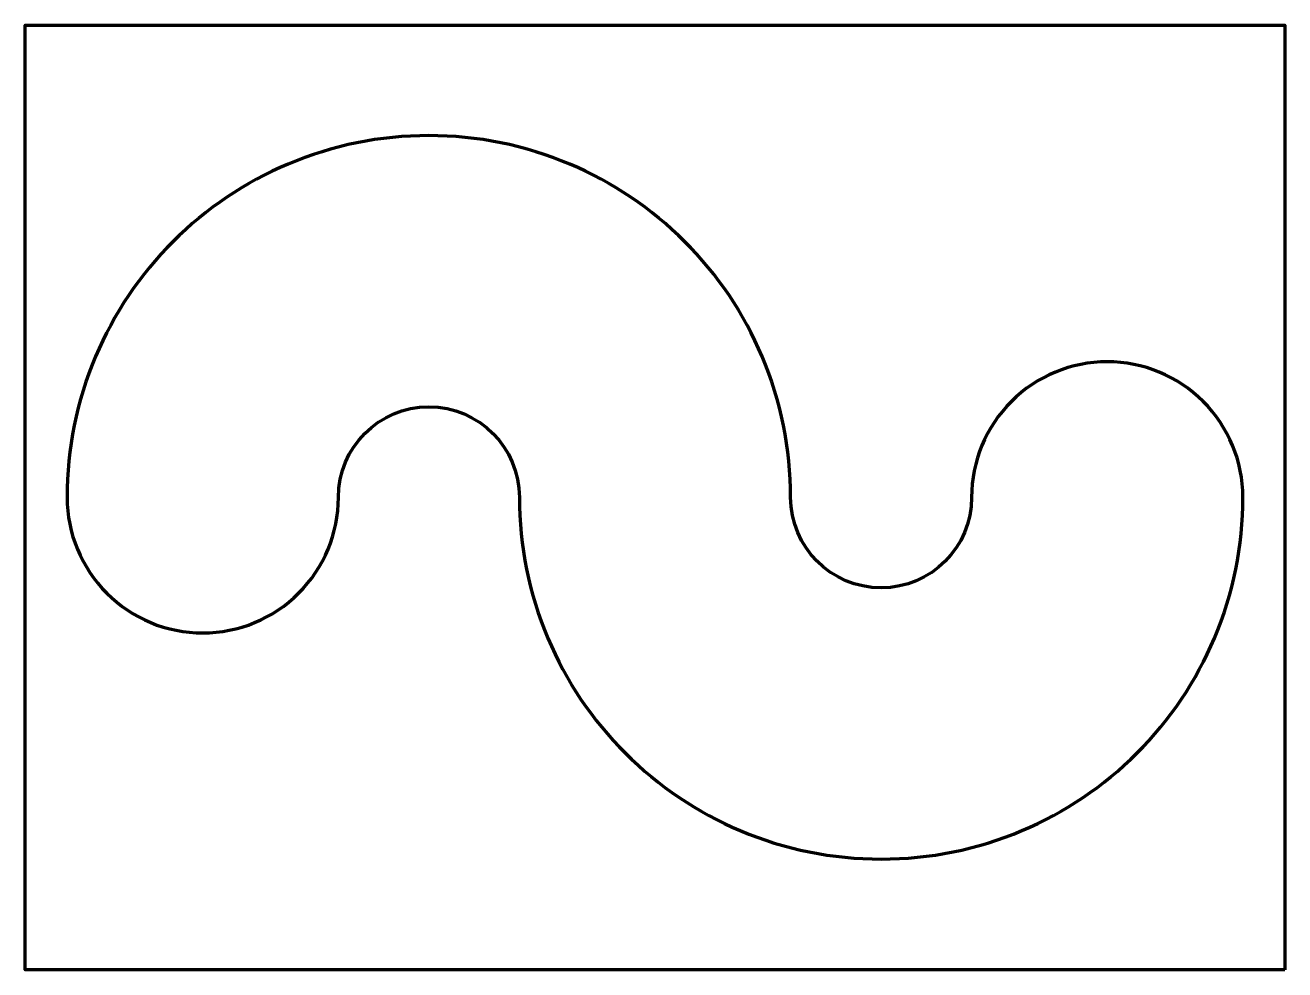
# Model space of a CAD drawing. Header units: inches. Extents: x 0 to 24, y -18 to 0.
import ezdxf

# ---------------------------------------------------------------- set-up
doc = ezdxf.new("R2010")
doc.units = ezdxf.units.IN
doc.header["$MEASUREMENT"] = 0
doc.layers.add('Layer 1', color=7, linetype='Continuous')

msp = doc.modelspace()

# ---------------------------------------------------------------- linework, layer by layer
at = {"layer": 'Layer 1', "color": 179, "lineweight": 158, "true_color": 0x231f20}
msp.add_lwpolyline([(24, -18), (0, -18), (0, 0), (24, 0), (24, -18)], dxfattribs=at)
at = {"layer": 'Layer 1', "color": 179, "lineweight": 70, "true_color": 0x231f20}
msp.add_open_spline([(16.309, -15.89), (15.379, -15.89), (14.476, -15.707), (13.625, -15.347), (12.804, -15), (12.067, -14.503), (11.435, -13.871), (10.802, -13.239), (10.306, -12.502), (9.958, -11.681), (9.598, -10.829), (9.416, -9.926), (9.416, -8.997), (9.416, -8.046), (8.642, -7.272), (7.691, -7.272), (6.741, -7.272), (5.967, -8.046), (5.967, -8.997), (5.967, -9.682), (5.695, -10.339), (5.21, -10.824), (4.726, -11.309), (4.068, -11.581), (3.383, -11.581), (2.697, -11.581), (2.04, -11.309), (1.556, -10.824), (1.071, -10.339), (0.799, -9.682), (0.799, -8.997), (0.799, -8.067), (0.981, -7.164), (1.341, -6.313), (1.689, -5.492), (2.185, -4.755), (2.817, -4.123), (3.45, -3.491), (4.187, -2.994), (5.008, -2.647), (5.859, -2.287), (6.762, -2.104), (7.691, -2.104), (8.621, -2.104), (9.524, -2.287), (10.375, -2.647), (11.196, -2.994), (11.933, -3.491), (12.565, -4.123), (13.198, -4.755), (13.694, -5.492), (14.042, -6.313), (14.402, -7.164), (14.584, -8.067), (14.584, -8.997), (14.584, -9.948), (15.358, -10.721), (16.309, -10.721), (17.259, -10.721), (18.033, -9.948), (18.033, -8.997), (18.033, -8.311), (18.305, -7.654), (18.79, -7.169), (19.274, -6.685), (19.932, -6.413), (20.617, -6.413), (21.303, -6.413), (21.96, -6.685), (22.444, -7.169), (22.929, -7.654), (23.201, -8.311), (23.201, -8.997), (23.201, -9.926), (23.019, -10.829), (22.659, -11.681), (22.311, -12.502), (21.815, -13.239), (21.183, -13.871), (20.55, -14.503), (19.813, -15), (18.992, -15.347), (18.141, -15.707), (17.238, -15.89), (16.309, -15.89)], degree=3, knots=[0, 0, 0, 0, 1, 1, 1, 2, 2, 2, 3, 3, 3, 4, 4, 4, 5, 5, 5, 6, 6, 6, 7, 7, 7, 8, 8, 8, 9, 9, 9, 10, 10, 10, 11, 11, 11, 12, 12, 12, 13, 13, 13, 14, 14, 14, 15, 15, 15, 16, 16, 16, 17, 17, 17, 18, 18, 18, 19, 19, 19, 20, 20, 20, 21, 21, 21, 22, 22, 22, 23, 23, 23, 24, 24, 24, 25, 25, 25, 26, 26, 26, 27, 27, 27, 28, 28, 28, 28], dxfattribs=at)

doc.saveas('drawing.dxf')
